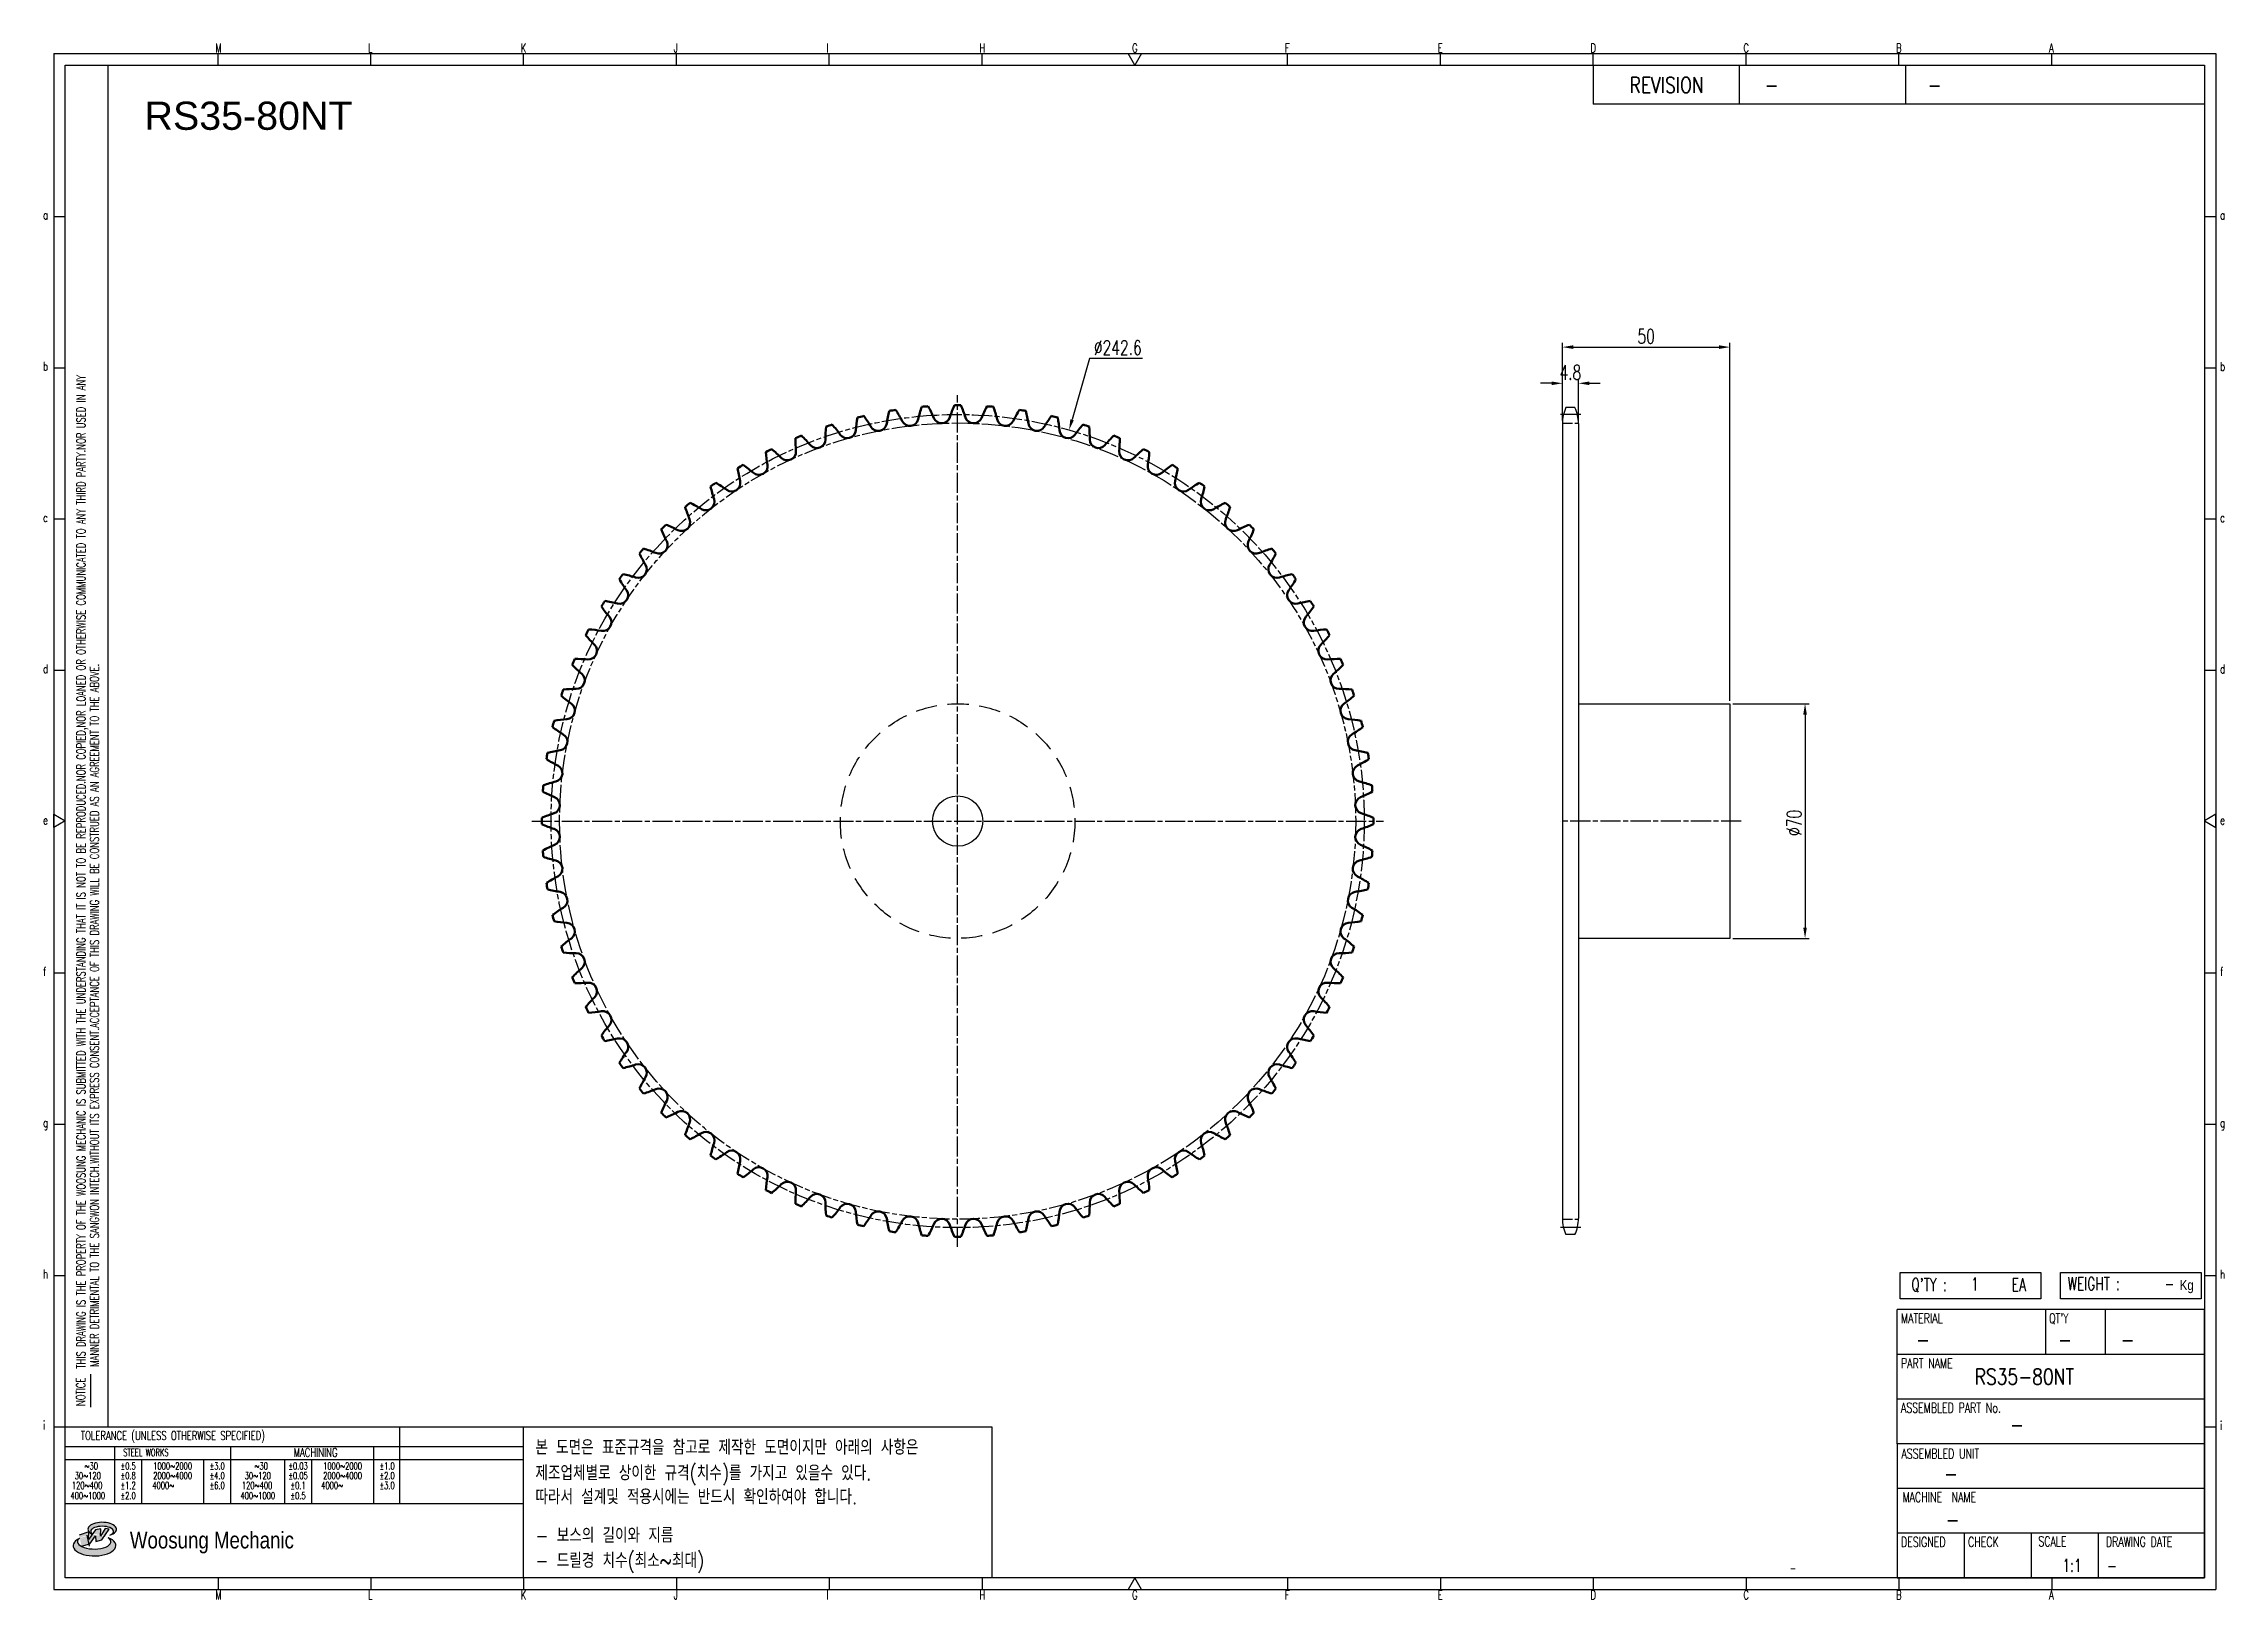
# Model space of a CAD drawing. Header units: millimetres. Extents: x -44813 to -44162, y 1095 to 1559.
import ezdxf
from ezdxf.enums import TextEntityAlignment as Align

# ---------------------------------------------------------------- set-up
doc = ezdxf.new("R2010")
doc.units = ezdxf.units.MM
for name, pattern in [('AM_ISO02W050', [7.5, 6, -1.5]), ('AM_ISO02W050x2', [3.75, 3, -0.75]), ('AM_ISO08W050', [18, 12, -1.5, 3, -1.5]), ('AM_ISO08W050x2', [9, 6, -0.75, 1.5, -0.75]), ('HIDDEN', [9.525, 6.35, -3.175])]:
    doc.linetypes.add(name, pattern=pattern)
for name, color, linetype, lineweight in [('AM_0N', 7, 'Continuous', 50), ('AM_3N', 6, 'AM_ISO02W050', 25), ('AM_7', 4, 'AM_ISO08W050', 25), ('AM_7N', 4, 'AM_ISO08W050', 25)]:
    doc.layers.add(name, color=color, linetype=linetype, lineweight=lineweight)
for name, color, linetype in [('HL', 2, 'HIDDEN'), ('S-DIM', 7, 'Continuous'), ('TITLE', 7, 'Continuous'), ('도면레이아웃', 7, 'Continuous')]:
    doc.layers.add(name, color=color, linetype=linetype)
doc.styles.add('HAN', font='ROMANS.shx', dxfattribs={"width": 0.7, "bigfont": 'whgtxt.shx'})
doc.styles.add('HKD_ST2', font='romans.shx', dxfattribs={"width": 0.7, "height": 4, "bigfont": '@extfont2.shx'})
doc.styles.add('HSG', font='SIMPLEX.shx', dxfattribs={"width": 0.7, "bigfont": 'HSG.shx'})
doc.styles.add('ROMANS', font='romans.shx', dxfattribs={"width": 0.7, "bigfont": 'whgtxt.shx'})
doc.styles.add('SLDTEXTSTYLE4', font='arial.ttf', dxfattribs={"width": 0.8})
doc.styles.get("Standard").update_dxf_attribs({"font": 'arial.ttf'})
doc.dimstyles.new('APP8', dxfattribs={"dimscale": 1.8, "dimtxt": 2.4, "dimasz": 1.8, "dimexe": 0.7, "dimexo": 0.5, "dimgap": 0.6, "dimtad": 1, "dimtoh": 1, "dimdec": 1, "dimrnd": 0.01, "dimzin": 9, "dimdsep": 46, "dimtxsty": 'HSG', "dimcen": 0, "dimclrd": 1, "dimclre": 1, "dimclrt": 256, "dimazin": 2, "dimtp": 1, "dimtm": 1, "dimtfac": 0.5, "dimtdec": 1, "dimtofl": 0, "dimtmove": 0, "dimatfit": 3, "dimfxl": 0, "dimtvp": 1, "dimtolj": 2, "dimlwd": -1, "dimlwe": -1, "dimarcsym": 0})

# ---------------------------------------------------------------- blocks, each defined once
blk = doc.blocks.new('SUYWSHJH')
at = {"layer": '도면레이아웃'}
h = blk.add_hatch(color=10, dxfattribs=at)
h.paths.add_polyline_path([(1.544, 35.177), (1.554, 34.966), (1.779, 35.034), (2.054, 35.422), (1.908, 35.446), (1.728, 35.167), (1.741, 35.439), (1.547, 35.405), (1.292, 35.041), (1.295, 35.33), (0.943, 35.208), (1.03, 34.8), (1.336, 34.885)])
edge = h.paths.add_edge_path()
edge.add_ellipse((1.795, 35.421), major_axis=(-0.53, 0), ratio=0.487785, start_angle=122.36065, end_angle=403.39574)
edge.add_line((1.411, 35.244), (1.419, 35.261))
edge.add_ellipse((1.798, 35.344), major_axis=(-0.423, 0), ratio=0.444396, start_angle=131.58977, end_angle=386.19408, ccw=False)
edge = h.paths.add_edge_path()
edge.add_ellipse((1.512, 34.815), major_axis=(-0.793, 0), ratio=0.480113, start_angle=314.67633, end_angle=590.85213)
edge.add_ellipse((1.501, 34.958), major_axis=(-0.62, 0), ratio=0.43311, start_angle=331.7024, end_angle=574.42495, ccw=False)
for p, q in [((0, 90.118), (80.15, 90.118)), ((0, 90.118), (0, 33.191)), ((6.089, 89.693), (6.089, 90.118)), ((11.753, 89.693), (11.753, 90.118)), ((17.418, 89.693), (17.418, 90.118)), ((23.082, 89.693), (23.082, 90.118)), ((28.746, 89.693), (28.746, 90.118)), ((34.411, 89.693), (34.411, 90.118)), ((45.739, 89.693), (45.739, 90.118)), ((51.404, 89.693), (51.404, 90.118)), ((57.068, 89.693), (57.068, 90.118)), ((62.732, 89.693), (62.732, 90.118)), ((68.397, 89.693), (68.397, 90.118)), ((74.061, 89.693), (74.061, 90.118)), ((80.15, 90.118), (80.15, 33.191)), ((0, 84.085), (0.425, 84.085)), ((79.725, 84.085), (80.15, 84.085)), ((0, 78.478), (0.425, 78.478)), ((79.725, 78.478), (80.15, 78.478)), ((0, 72.87), (0.425, 72.87)), ((79.725, 72.87), (80.15, 72.87)), ((0, 67.262), (0.425, 67.262)), ((79.725, 67.262), (80.15, 67.262)), ((0, 56.047), (0.425, 56.047)), ((79.725, 56.047), (80.15, 56.047)), ((0, 50.439), (0.425, 50.439)), ((79.725, 50.439), (80.15, 50.439)), ((0, 44.832), (0.425, 44.832)), ((79.725, 44.832), (80.15, 44.832)), ((1.377, 39.947), (1.377, 41.174)), ((0, 39.224), (0.425, 39.224)), ((79.725, 39.224), (80.15, 39.224)), ((0, 33.191), (80.15, 33.191)), ((6.089, 33.616), (6.089, 33.191)), ((11.753, 33.616), (11.753, 33.191)), ((17.418, 33.616), (17.418, 33.191)), ((23.082, 33.616), (23.082, 33.191)), ((28.746, 33.616), (28.746, 33.191)), ((34.411, 33.616), (34.411, 33.191)), ((45.739, 33.616), (45.739, 33.191)), ((51.404, 33.616), (51.404, 33.191)), ((57.068, 33.616), (57.068, 33.191)), ((62.732, 33.616), (62.732, 33.191)), ((68.397, 33.616), (68.397, 33.191)), ((74.061, 33.616), (74.061, 33.191))]:
    blk.add_line(p, q)
at = {"color": 2}
for p, q in [((2.017, 39.224), (2.017, 89.693)), ((0.425, 39.224), (17.418, 39.224)), ((12.816, 39.224), (12.816, 36.382)), ((17.418, 33.616), (17.418, 39.224)), ((0.425, 38.487), (17.418, 38.487)), ((0.425, 38.012), (17.418, 38.012)), ((2.257, 38.487), (2.257, 36.382)), ((3.257, 38.012), (3.257, 36.382)), ((5.557, 38.012), (5.557, 36.382)), ((6.557, 38.5), (6.557, 36.382)), ((8.557, 38.012), (8.557, 36.382)), ((9.557, 38.026), (9.557, 36.382)), ((11.857, 38.487), (11.857, 36.382)), ((0.425, 36.382), (17.418, 36.382))]:
    blk.add_line(p, q, dxfattribs=at)
at = {"color": 6, "ltscale": 0.5}
for p, q in [((57.068, 89.693), (57.068, 88.246)), ((62.47, 89.693), (62.47, 88.246)), ((68.635, 89.693), (68.635, 88.246)), ((79.725, 88.246), (57.068, 88.246)), ((68.336, 38.59), (68.336, 43.563)), ((79.725, 43.563), (68.336, 43.563)), ((73.827, 43.563), (73.827, 41.905)), ((76.037, 43.563), (76.037, 41.905)), ((79.725, 38.59), (79.725, 43.563)), ((79.725, 41.905), (68.336, 41.905)), ((79.725, 40.248), (68.336, 40.248)), ((68.336, 38.59), (68.336, 33.616)), ((79.725, 38.59), (68.336, 38.59)), ((79.725, 33.616), (79.725, 38.59)), ((79.725, 36.932), (68.336, 36.932)), ((79.725, 35.274), (68.336, 35.274)), ((70.822, 33.616), (70.822, 35.274)), ((73.309, 33.616), (73.309, 35.274)), ((75.796, 33.616), (75.796, 35.274)), ((68.336, 33.616), (79.725, 33.616))]:
    blk.add_line(p, q, dxfattribs=at)
for points in [[(40.075, 89.693), (39.83, 90.118), (40.32, 90.118)], [(0.425, 89.693), (79.725, 89.693), (79.725, 33.616), (0.425, 33.616)], [(0.425, 61.679), (0, 61.433), (0, 61.924)], [(79.725, 61.679), (80.15, 61.433), (80.15, 61.924)], [(40.075, 33.616), (39.83, 33.191), (40.32, 33.191)]]:
    blk.add_lwpolyline(points, close=True)
at = {"layer": 'TITLE', "color": 20}
for p, q in [((68.449, 43.961), (68.449, 44.936)), ((68.449, 44.936), (73.654, 44.936)), ((73.654, 44.936), (73.654, 43.961)), ((74.39, 43.961), (74.39, 44.936)), ((74.39, 44.936), (79.595, 44.936)), ((79.595, 44.936), (79.595, 43.961)), ((73.654, 43.961), (68.449, 43.961)), ((79.595, 43.961), (74.39, 43.961))]:
    blk.add_line(p, q, dxfattribs=at)
at = {"layer": '도면레이아웃'}
for p, q in [((1.295, 35.33), (0.943, 35.208)), ((1.03, 34.8), (1.336, 34.885)), ((1.224, 35.208), (1.311, 34.8)), ((1.224, 35.208), (1.224, 35.208)), ((1.547, 35.405), (1.292, 35.041)), ((1.292, 35.041), (1.295, 35.33)), ((1.336, 34.885), (1.544, 35.177)), ((1.419, 35.261), (1.411, 35.244)), ((1.544, 35.177), (1.554, 34.966)), ((1.741, 35.439), (1.547, 35.405)), ((1.554, 34.966), (1.779, 35.034)), ((1.908, 35.446), (1.728, 35.167)), ((1.728, 35.167), (1.741, 35.439)), ((1.779, 35.034), (2.054, 35.422)), ((2.054, 35.422), (1.908, 35.446))]:
    blk.add_line(p, q, dxfattribs=at)
for centre, major_axis, ratio, start_param, end_param in [((1.795, 35.421), (-0.53, 0), 0.487785, 2.135596, 7.040584), ((1.512, 34.815), (-0.793, 0), 0.480113, 5.492138, 10.312315), ((1.501, 34.958), (-0.62, 0), 0.43311, 5.789299, 10.025607), ((1.798, 35.344), (-0.423, 0), 0.444396, 2.296675, 6.740358)]:
    blk.add_ellipse(centre, major_axis=major_axis, ratio=ratio, start_param=start_param, end_param=end_param, dxfattribs=at)
at = {"color": 4, "style": 'HKD_ST2', "width": 0.7}
for s, p in [('M', (5.988, 90.164)), ('L', (11.652, 90.164)), ('K', (17.316, 90.164)), ('J', (22.981, 90.164)), ('I', (28.645, 90.164)), ('H', (34.309, 90.164)), ('G', (39.974, 90.164)), ('F', (45.638, 90.164)), ('E', (51.302, 90.164)), ('D', (56.967, 90.164)), ('C', (62.631, 90.164)), ('B', (68.295, 90.164)), ('A', (73.96, 90.164)), ('a', (-0.395, 83.976)), ('a', (80.305, 83.97)), ('b', (-0.395, 78.368)), ('b', (80.305, 78.362)), ('c', (-0.395, 72.76)), ('c', (80.305, 72.754)), ('d', (-0.395, 67.153)), ('d', (80.305, 67.147)), ('e', (-0.395, 61.545)), ('e', (80.305, 61.539)), ('f', (-0.395, 55.937)), ('f', (80.305, 55.931)), ('g', (-0.395, 50.33)), ('g', (80.305, 50.324)), ('h', (-0.395, 44.722)), ('h', (80.305, 44.716)), ('i', (-0.395, 39.114)), ('i', (80.305, 39.108)), ('M', (5.988, 32.824)), ('L', (11.652, 32.824)), ('K', (17.316, 32.824)), ('J', (22.981, 32.824)), ('I', (28.645, 32.824)), ('H', (34.309, 32.824)), ('G', (39.974, 32.824)), ('F', (45.638, 32.824)), ('E', (51.302, 32.824)), ('D', (56.967, 32.824)), ('C', (62.631, 32.824)), ('B', (68.295, 32.824)), ('A', (73.96, 32.824))]:
    blk.add_text(s, height=0.326, dxfattribs=at).set_placement(p)
for s, height, style, width, p in [('REVISION', 0.5806, 'HAN', 0.8, (58.415, 88.664)), ('-', 0.581, 'HAN', 0.8, (63.426, 88.664)), ('-', 0.581, 'HAN', 0.8, (69.468, 88.664)), ("Q'TY : ", 0.4746, 'HKD_ST2', 0.7, (68.857, 44.253)), ('1', 0.475, 'HKD_ST2', 0.7, (71.071, 44.275)), ('EA', 0.4746, 'HKD_ST2', 0.7, (72.578, 44.253)), ('WEIGHT : ', 0.4746, 'HKD_ST2', 0.7, (74.65, 44.286)), ('-', 0.581, 'HAN', 0.8, (69.029, 42.157)), ('-', 0.581, 'HAN', 0.8, (74.289, 42.157)), ('-', 0.581, 'HAN', 0.8, (76.623, 42.157)), ('-', 0.581, 'HAN', 0.8, (72.515, 39.013)), ('-', 0.581, 'HAN', 0.8, (70.067, 37.189)), ('-', 0.581, 'HAN', 0.8, (70.126, 35.48)), ('1:1', 0.4746, 'HKD_ST2', 0.7, (74.458, 33.848)), ('-', 0.475, 'HKD_ST2', 0.7, (76.112, 33.837))]:
    blk.add_text(s, height=height, dxfattribs=dict(style=style, width=width)).set_placement(p)
at = {"color": 1, "style": 'HKD_ST2', "width": 0.7}
for s, p in [(' THIS DRAWING IS THE PROPERTY OF THE WOOSUNG MECHANIC IS SUBMITTED WITH THE UNDERSTANDING THAT IT IS NOT TO BE REPRODUCED.NOR COPIED,NOR LOANED OR OTHERWISE COMMUNICATED TO ANY THIRD PARTY.NOR USED IN ANY', (1.173, 41.217)), ('MANNER DETRIMENTAL TO THE SANGWON INTECH.WITHOUT ITS EXPRESS CONSENT.ACCEPTANCE OF THIS DRAWING WILL BE CONSTRUED AS AN AGREEMENT TO THE ABOVE.', (1.672, 41.447))]:
    blk.add_text(s, height=0.326266, rotation=90, dxfattribs=at).set_placement(p)
at = {"style": 'HKD_ST2', "width": 0.7}
blk.add_text('-', height=0.475, dxfattribs=at).set_placement((78.613, 44.286), align=Align.RIGHT)
at = {"color": 4, "style": 'HKD_ST2', "width": 0.7}
for s, height, p in [('MATERIAL', 0.3651, (68.474, 43.425)), ("QT'Y", 0.3651, (73.965, 43.425)), ('PART NAME', 0.3651, (68.474, 41.756)), ('ASSEMBLED PART No.', 0.36511, (68.474, 40.109)), ('ASSEMBLED UNIT', 0.36511, (68.49, 38.408)), ('MACHINE  NAME', 0.36511, (68.532, 36.794)), ('DESIGNED', 0.3651, (68.474, 35.136)), ('CHECK', 0.3651, (70.961, 35.136)), ('SCALE', 0.3651, (73.566, 35.153)), ('DRAWING DATE', 0.36511, (76.071, 35.141))]:
    blk.add_text(s, height=height, dxfattribs=at).set_placement(p, align=Align.TOP_LEFT)
at = {"style": 'HKD_ST2', "width": 0.7}
blk.add_text('NOTICE', height=0.3263, rotation=90, dxfattribs=at).set_placement((1.163, 39.988))
for s, height, style, width, p in [('TOLERANCE (UNLESS OTHERWISE SPECIFIED)', 0.32627, 'HKD_ST2', 0.7, (4.417, 38.896)), ('-', 0.326, 'ROMANS', 0.65, (64.469, 33.975))]:
    blk.add_text(s, height=height, dxfattribs=dict(style=style, width=width)).set_placement(p, align=Align.MIDDLE_CENTER)
at = {"color": 4, "style": 'HKD_ST2', "width": 0.7}
for s, height, p in [('STEEL WORKS', 0.26101, (3.416, 38.268)), ('MACHINING', 0.3263, (9.707, 38.27)), ('%%P0.5', 0.261, (2.757, 37.762)), ('%%P0.8', 0.261, (2.757, 37.411)), ('%%P3.0', 0.261, (6.057, 37.762)), ('%%P4.0', 0.261, (6.057, 37.411)), ('%%P0.03', 0.261, (9.057, 37.762)), ('%%P0.05', 0.261, (9.057, 37.411)), ('%%P1.0', 0.261, (12.357, 37.762)), ('%%P2.0', 0.261, (12.357, 37.411)), ('%%P1.2', 0.261, (2.757, 37.045)), ('%%P2.0', 0.261, (2.757, 36.67)), ('%%P6.0', 0.261, (6.057, 37.045)), ('%%P0.1', 0.261, (9.057, 37.045)), ('%%P0.5', 0.261, (9.057, 36.67)), ('%%P3.0', 0.261, (12.357, 37.045))]:
    blk.add_text(s, height=height, dxfattribs=at).set_placement(p, align=Align.MIDDLE)
for s, height, p in [('30%%126120', 0.261, (1.263, 37.411)), ('%%12630', 0.261, (1.389, 37.762)), ('2000%%1264000', 0.26101, (4.407, 37.411)), ('1000%%1262000', 0.26101, (4.407, 37.762)), ('30%%126120', 0.261, (7.563, 37.411)), ('%%12630', 0.261, (7.689, 37.762)), ('2000%%1264000', 0.26101, (10.707, 37.411)), ('1000%%1262000', 0.26101, (10.707, 37.762)), ('400%%1261000', 0.26101, (1.263, 36.67)), ('120%%126400', 0.26101, (1.237, 37.045)), ('4000%%126', 0.261, (4.061, 37.045)), ('400%%1261000', 0.26101, (7.563, 36.67)), ('120%%126400', 0.26101, (7.537, 37.045)), ('4000%%126', 0.261, (10.321, 37.045))]:
    blk.add_text(s, height=height, dxfattribs=at).set_placement(p, align=Align.MIDDLE_CENTER)
at = {"color": 1, "style": 'SLDTEXTSTYLE4', "width": 0.8}
blk.add_text('Woosung Mechanic', height=0.61957, dxfattribs=at).set_placement((2.822, 34.711))
at = {"layer": 'TITLE', "width": 0.8}
blk.add_text('Kg', height=0.3789, dxfattribs=at).set_placement((78.807, 44.286))
blk = doc.blocks.new('*D958')
at = {"layer": 'Defpoints', "color": 0, "transparency": 16777216}
for p in [(-44355.08, 1457.43), (-44359.88, 1445.41), (-44355.08, 1445.41)]:
    blk.add_point(p, dxfattribs=at)
at = {"layer": 'S-DIM', "color": 1, "transparency": 16777216}
for p, q in [((-44359.88, 1446.31), (-44359.88, 1458.69)), ((-44355.08, 1446.31), (-44355.08, 1458.69)), ((-44363.12, 1457.43), (-44366.36, 1457.43)), ((-44351.84, 1457.43), (-44348.6, 1457.43))]:
    blk.add_line(p, q, dxfattribs=at)
for points in [[(-44363.12, 1457.97), (-44363.12, 1456.89), (-44359.88, 1457.43)], [(-44351.84, 1457.97), (-44351.84, 1456.89), (-44355.08, 1457.43)]]:
    blk.add_solid(points, dxfattribs=at)
at = {"layer": 'S-DIM', "transparency": 16777216, "insert": (-44357.48, 1460.67), "char_height": 4.32, "attachment_point": 5, "style": 'HSG'}
blk.add_mtext('\\A2;4.8', dxfattribs=at)
blk = doc.blocks.new('*D959')
at = {"layer": 'Defpoints', "color": 0, "transparency": 16777216}
for p in [(-44309.88, 1468.23), (-44359.88, 1445.41), (-44309.88, 1361.82)]:
    blk.add_point(p, dxfattribs=at)
at = {"layer": 'S-DIM', "color": 1, "transparency": 16777216}
for p, q in [((-44359.88, 1446.31), (-44359.88, 1469.49)), ((-44356.64, 1468.23), (-44313.12, 1468.23)), ((-44309.88, 1362.72), (-44309.88, 1469.49))]:
    blk.add_line(p, q, dxfattribs=at)
for points in [[(-44356.64, 1468.77), (-44356.64, 1467.69), (-44359.88, 1468.23)], [(-44313.12, 1468.77), (-44313.12, 1467.69), (-44309.88, 1468.23)]]:
    blk.add_solid(points, dxfattribs=at)
at = {"layer": 'S-DIM', "transparency": 16777216, "insert": (-44334.88, 1471.47), "char_height": 4.32, "attachment_point": 5, "style": 'HSG'}
blk.add_mtext('\\A2;50', dxfattribs=at)
blk = doc.blocks.new('*D960')
at = {"layer": 'Defpoints', "color": 0, "transparency": 16777216}
for p in [(-44309.88, 1361.82), (-44309.88, 1291.82), (-44287.47, 1291.82)]:
    blk.add_point(p, dxfattribs=at)
at = {"layer": 'S-DIM', "color": 1, "transparency": 16777216}
for p, q in [((-44308.98, 1361.82), (-44286.21, 1361.82)), ((-44287.47, 1358.58), (-44287.47, 1295.06)), ((-44308.98, 1291.82), (-44286.21, 1291.82))]:
    blk.add_line(p, q, dxfattribs=at)
for points in [[(-44288.01, 1358.58), (-44286.93, 1358.58), (-44287.47, 1361.82)], [(-44288.01, 1295.06), (-44286.93, 1295.06), (-44287.47, 1291.82)]]:
    blk.add_solid(points, dxfattribs=at)
at = {"layer": 'S-DIM', "transparency": 16777216, "insert": (-44290.71, 1326.28), "char_height": 4.32, "attachment_point": 5, "rotation": 90, "style": 'HSG'}
blk.add_mtext('\\A2;%%c70', dxfattribs=at)
blk = doc.blocks.new('*D961')
at = {"layer": 'Defpoints', "color": 0, "transparency": 16777216}
for p in [(-44507.06, 1443.48), (-44573.59, 1210.17)]:
    blk.add_point(p, dxfattribs=at)
at = {"layer": 'S-DIM', "color": 1, "transparency": 16777216}
for p, q in [((-44500.96, 1464.84), (-44506.17, 1446.6)), ((-44485.2, 1464.84), (-44500.96, 1464.84))]:
    blk.add_line(p, q, dxfattribs=at)
blk.add_solid([(-44506.69, 1446.74), (-44505.65, 1446.45), (-44507.06, 1443.48)], dxfattribs=at)
at = {"layer": 'S-DIM', "transparency": 16777216, "insert": (-44492.54, 1468.08), "char_height": 4.32, "attachment_point": 5, "style": 'HSG'}
blk.add_mtext('\\A2;∅242.6', dxfattribs=at)

msp = doc.modelspace()

# ---------------------------------------------------------------- linework, layer by layer
for p, q in [((-44359.88, 1445.41), (-44359.88, 1208.24)), ((-44356.15, 1450.21), (-44358.81, 1450.21)), ((-44355.08, 1445.41), (-44355.08, 1208.24)), ((-44356.15, 1203.44), (-44358.81, 1203.44))]:
    msp.add_line(p, q)
msp.add_lwpolyline([(-44355.08, 1361.82), (-44309.88, 1361.82), (-44309.88, 1291.82), (-44355.08, 1291.82)])
at = {"color": 4}
msp.add_lwpolyline([(-44669.82, 1146.12), (-44530.08, 1146.12), (-44530.08, 1100.98), (-44669.82, 1100.98)], close=True, dxfattribs=at)
msp.add_circle((-44540.32, 1326.82), 7.5)
for centre, start, end in [((-44348.58, 1445.41), 154.86334, 180), ((-44366.38, 1445.41), 0, 25.13666), ((-44348.58, 1208.24), 180, 205.13666), ((-44366.38, 1208.24), 334.86334, 0)]:
    msp.add_arc(centre, 11.3, start, end)
at = {"layer": 'AM_0N'}
for centre, radius, start, end in [((-44540.32, 1326.82), 124.07, 107.55368, 108.44632), ((-44615.61, 1412.48), 49.99, 36.3125, 40.76213), ((-44520.89, 1439.19), 49.99, 170.73787, 175.1875), ((-44540.32, 1326.82), 124.07, 103.05368, 103.94632), ((-44608.65, 1418.12), 49.99, 31.8125, 36.26213), ((-44564, 1445.82), 2.57, 211.8125, 350.6875), ((-44512.14, 1437.32), 49.99, 166.23787, 170.6875), ((-44540.32, 1326.82), 124.07, 98.55368, 99.44632), ((-44601.28, 1423.2), 49.99, 27.3125, 31.76213), ((-44554.59, 1447.31), 2.57, 207.3125, 346.1875), ((-44503.55, 1434.77), 49.99, 161.73787, 166.1875), ((-44540.32, 1326.82), 124.07, 94.05368, 94.94632), ((-44593.53, 1427.69), 49.99, 22.8125, 27.26213), ((-44545.09, 1448.06), 2.57, 202.8125, 341.6875), ((-44495.2, 1431.55), 49.99, 157.23787, 161.6875), ((-44540.32, 1326.82), 124.07, 89.55368, 90.44632), ((-44585.45, 1431.55), 49.99, 18.3125, 22.76213), ((-44535.56, 1448.06), 2.57, 198.3125, 337.1875), ((-44487.12, 1427.69), 49.99, 152.73787, 157.1875), ((-44540.32, 1326.82), 124.07, 85.05368, 85.94632), ((-44577.1, 1434.77), 49.99, 13.8125, 18.26213), ((-44526.06, 1447.31), 2.57, 193.8125, 332.6875), ((-44479.37, 1423.2), 49.99, 148.23787, 152.6875), ((-44540.32, 1326.82), 124.07, 80.55368, 81.44632), ((-44568.51, 1437.32), 49.99, 9.3125, 13.76213), ((-44516.65, 1445.82), 2.57, 189.3125, 328.1875), ((-44472, 1418.12), 49.99, 143.73787, 148.1875), ((-44540.32, 1326.82), 124.07, 76.05368, 76.94632), ((-44559.76, 1439.19), 49.99, 4.8125, 9.26213), ((-44465.04, 1412.48), 49.99, 139.23787, 143.6875), ((-44540.32, 1326.82), 124.07, 71.55368, 72.44632), ((-44540.32, 1326.82), 124.07, 112.05368, 112.94632), ((-44538.71, 1440.85), 49.99, 179.73787, 184.1875), ((-44622.09, 1406.31), 49.99, 40.8125, 45.26213), ((-44582.32, 1440.66), 2.57, 220.8125, 359.6875), ((-44529.77, 1440.37), 49.99, 175.23787, 179.6875), ((-44573.26, 1443.6), 2.57, 216.3125, 355.1875), ((-44507.39, 1443.6), 2.57, 184.8125, 323.6875), ((-44550.88, 1440.37), 49.99, 0.3125, 4.76213), ((-44498.33, 1440.66), 2.57, 180.3125, 319.1875), ((-44458.55, 1406.31), 49.99, 134.73787, 139.1875), ((-44540.32, 1326.82), 124.07, 67.05368, 67.94632), ((-44541.94, 1440.85), 49.99, 355.8125, 0.26213), ((-44540.32, 1326.82), 124.07, 121.05368, 121.94632), ((-44556.57, 1439.7), 49.99, 188.73787, 193.1875), ((-44633.52, 1392.54), 49.99, 49.8125, 54.26213), ((-44599.61, 1432.69), 2.57, 229.8125, 8.6875), ((-44540.32, 1326.82), 124.07, 116.55368, 117.44632), ((-44547.66, 1440.62), 49.99, 184.23787, 188.6875), ((-44628.08, 1399.65), 49.99, 45.3125, 49.76213), ((-44591.12, 1437.01), 2.57, 225.3125, 4.1875), ((-44489.53, 1437.01), 2.57, 175.8125, 314.6875), ((-44452.57, 1399.65), 49.99, 130.23787, 134.6875), ((-44540.32, 1326.82), 124.07, 62.55368, 63.44632), ((-44481.04, 1432.69), 2.57, 171.3125, 310.1875), ((-44532.99, 1440.62), 49.99, 351.3125, 355.76213), ((-44447.13, 1392.54), 49.99, 125.73787, 130.1875), ((-44540.32, 1326.82), 124.07, 58.05368, 58.94632), ((-44524.08, 1439.7), 49.99, 346.8125, 351.26213), ((-44540.32, 1326.82), 124.07, 125.55368, 126.44632), ((-44565.37, 1438.07), 49.99, 193.23787, 197.6875), ((-44638.39, 1385.02), 49.99, 54.3125, 58.76213), ((-44607.73, 1427.71), 2.57, 234.3125, 13.1875), ((-44472.92, 1427.71), 2.57, 166.8125, 305.6875), ((-44442.26, 1385.02), 49.99, 121.23787, 125.6875), ((-44540.32, 1326.82), 124.07, 53.55368, 54.44632), ((-44515.28, 1438.07), 49.99, 342.3125, 346.76213), ((-44540.32, 1326.82), 124.07, 130.05368, 130.94632), ((-44574.02, 1435.77), 49.99, 197.73787, 202.1875), ((-44642.65, 1377.15), 49.99, 58.8125, 63.26213), ((-44615.44, 1422.11), 2.57, 238.8125, 17.6875), ((-44465.21, 1422.11), 2.57, 162.3125, 301.1875), ((-44437.99, 1377.15), 49.99, 116.73787, 121.1875), ((-44540.32, 1326.82), 124.07, 49.05368, 49.94632), ((-44506.63, 1435.77), 49.99, 337.8125, 342.26213), ((-44540.32, 1326.82), 124.07, 134.55368, 135.44632), ((-44582.47, 1432.79), 49.99, 202.23787, 206.6875), ((-44646.29, 1368.97), 49.99, 63.3125, 67.76213), ((-44622.69, 1415.92), 2.57, 243.3125, 22.1875), ((-44457.96, 1415.92), 2.57, 157.8125, 296.6875), ((-44434.36, 1368.97), 49.99, 112.23787, 116.6875), ((-44498.18, 1432.79), 49.99, 333.3125, 337.76213), ((-44540.32, 1326.82), 124.07, 44.55368, 45.44632), ((-44540.32, 1326.82), 124.07, 139.05368, 139.94632), ((-44590.65, 1429.15), 49.99, 206.73787, 211.1875), ((-44649.27, 1360.52), 49.99, 67.8125, 72.26213), ((-44629.42, 1409.18), 2.57, 247.8125, 26.6875), ((-44451.23, 1409.18), 2.57, 153.3125, 292.1875), ((-44431.38, 1360.52), 49.99, 107.73787, 112.1875), ((-44490, 1429.15), 49.99, 328.8125, 333.26213), ((-44540.32, 1326.82), 124.07, 40.05368, 40.94632), ((-44540.32, 1326.82), 124.07, 143.55368, 144.44632), ((-44651.58, 1351.87), 49.99, 72.3125, 76.76213), ((-44635.61, 1401.94), 2.57, 252.3125, 31.1875), ((-44445.04, 1401.94), 2.57, 148.8125, 287.6875), ((-44429.07, 1351.87), 49.99, 103.23787, 107.6875), ((-44540.32, 1326.82), 124.07, 35.55368, 36.44632), ((-44641.21, 1394.23), 2.57, 256.8125, 35.6875), ((-44598.53, 1424.89), 49.99, 211.23787, 215.6875), ((-44439.44, 1394.23), 2.57, 144.3125, 283.1875), ((-44482.12, 1424.89), 49.99, 324.3125, 328.76213), ((-44540.32, 1326.82), 124.07, 148.05368, 148.94632), ((-44606.04, 1420.02), 49.99, 215.73787, 220.1875), ((-44646.19, 1386.11), 2.57, 261.3125, 40.1875), ((-44653.2, 1343.07), 49.99, 76.8125, 81.26213), ((-44427.45, 1343.07), 49.99, 98.73787, 103.1875), ((-44434.46, 1386.11), 2.57, 139.8125, 278.6875), ((-44474.61, 1420.02), 49.99, 319.8125, 324.26213), ((-44540.32, 1326.82), 124.07, 31.05368, 31.94632), ((-44540.32, 1326.82), 124.07, 152.55368, 153.44632), ((-44613.15, 1414.58), 49.99, 220.23787, 224.6875), ((-44654.12, 1334.16), 49.99, 81.3125, 85.76213), ((-44426.52, 1334.16), 49.99, 94.23787, 98.6875), ((-44467.5, 1414.58), 49.99, 315.3125, 319.76213), ((-44540.32, 1326.82), 124.07, 26.55368, 27.44632), ((-44540.32, 1326.82), 124.07, 157.05368, 157.94632), ((-44619.81, 1408.59), 49.99, 224.73787, 229.1875), ((-44654.35, 1325.21), 49.99, 85.8125, 90.26213), ((-44650.51, 1377.62), 2.57, 265.8125, 44.6875), ((-44430.14, 1377.62), 2.57, 135.3125, 274.1875), ((-44426.3, 1325.21), 49.99, 89.73787, 94.1875), ((-44460.84, 1408.59), 49.99, 310.8125, 315.26213), ((-44540.32, 1326.82), 124.07, 22.05368, 22.94632), ((-44654.16, 1368.82), 2.57, 270.3125, 49.1875), ((-44426.49, 1368.82), 2.57, 130.8125, 269.6875), ((-44540.32, 1326.82), 124.07, 161.55368, 162.44632), ((-44625.98, 1402.1), 49.99, 229.23787, 233.6875), ((-44653.87, 1316.27), 49.99, 90.3125, 94.76213), ((-44657.1, 1359.76), 2.57, 274.8125, 53.6875), ((-44426.78, 1316.27), 49.99, 85.23787, 89.6875), ((-44423.55, 1359.76), 2.57, 126.3125, 265.1875), ((-44454.67, 1402.1), 49.99, 306.3125, 310.76213), ((-44540.32, 1326.82), 124.07, 17.55368, 18.44632), ((-44540.32, 1326.82), 124.07, 166.05368, 166.94632), ((-44631.62, 1395.15), 49.99, 233.73787, 238.1875), ((-44652.69, 1307.39), 49.99, 94.8125, 99.26213), ((-44427.96, 1307.39), 49.99, 80.73787, 85.1875), ((-44449.03, 1395.15), 49.99, 301.8125, 306.26213), ((-44540.32, 1326.82), 124.07, 13.05368, 13.94632), ((-44540.32, 1326.82), 124.07, 170.55368, 171.44632), ((-44650.82, 1298.63), 49.99, 99.3125, 103.76213), ((-44659.33, 1350.49), 2.57, 279.3125, 58.1875), ((-44421.32, 1350.49), 2.57, 121.8125, 260.6875), ((-44429.83, 1298.63), 49.99, 76.23787, 80.6875), ((-44540.32, 1326.82), 124.07, 8.55368, 9.44632), ((-44636.7, 1387.78), 49.99, 238.23787, 242.6875), ((-44660.82, 1341.08), 2.57, 283.8125, 62.6875), ((-44419.83, 1341.08), 2.57, 117.3125, 256.1875), ((-44443.95, 1387.78), 49.99, 297.3125, 301.76213), ((-44540.32, 1326.82), 124.07, 175.05368, 175.94632), ((-44641.19, 1380.03), 49.99, 242.73787, 247.1875), ((-44648.27, 1290.05), 49.99, 103.8125, 108.26213), ((-44661.56, 1331.59), 2.57, 288.3125, 67.1875), ((-44419.09, 1331.59), 2.57, 112.8125, 251.6875), ((-44432.38, 1290.05), 49.99, 71.73787, 76.1875), ((-44439.46, 1380.03), 49.99, 292.8125, 297.26213), ((-44540.32, 1326.82), 124.07, 4.05368, 4.94632), ((-44540.32, 1326.82), 124.07, 179.55368, 180.44632), ((-44645.05, 1281.7), 49.99, 108.3125, 112.76213), ((-44435.6, 1281.7), 49.99, 67.23787, 71.6875), ((-44540.32, 1326.82), 124.07, 359.55368, 0.44632), ((-44645.05, 1371.95), 49.99, 247.23787, 251.6875), ((-44661.56, 1322.06), 2.57, 292.8125, 71.6875), ((-44419.09, 1322.06), 2.57, 108.3125, 247.1875), ((-44435.6, 1371.95), 49.99, 288.3125, 292.76213), ((-44641.19, 1273.62), 49.99, 112.8125, 117.26213), ((-44540.32, 1326.82), 124.07, 184.05368, 184.94632), ((-44648.27, 1363.6), 49.99, 251.73787, 256.1875), ((-44660.82, 1312.56), 2.57, 297.3125, 76.1875), ((-44419.83, 1312.56), 2.57, 103.8125, 242.6875), ((-44432.38, 1363.6), 49.99, 283.8125, 288.26213), ((-44439.46, 1273.62), 49.99, 62.73787, 67.1875), ((-44540.32, 1326.82), 124.07, 355.05368, 355.94632), ((-44636.7, 1265.87), 49.99, 117.3125, 121.76213), ((-44540.32, 1326.82), 124.07, 188.55368, 189.44632), ((-44443.95, 1265.87), 49.99, 58.23787, 62.6875), ((-44540.32, 1326.82), 124.07, 350.55368, 351.44632), ((-44650.82, 1355.01), 49.99, 256.23787, 260.6875), ((-44659.33, 1303.15), 2.57, 301.8125, 80.6875), ((-44421.32, 1303.15), 2.57, 99.3125, 238.1875), ((-44429.83, 1355.01), 49.99, 279.3125, 283.76213), ((-44631.62, 1258.49), 49.99, 121.8125, 126.26213), ((-44540.32, 1326.82), 124.07, 193.05368, 193.94632), ((-44652.69, 1346.26), 49.99, 260.73787, 265.1875), ((-44657.1, 1293.89), 2.57, 306.3125, 85.1875), ((-44423.55, 1293.89), 2.57, 94.8125, 233.6875), ((-44427.96, 1346.26), 49.99, 274.8125, 279.26213), ((-44449.03, 1258.49), 49.99, 53.73787, 58.1875), ((-44540.32, 1326.82), 124.07, 346.05368, 346.94632), ((-44625.98, 1251.54), 49.99, 126.3125, 130.76213), ((-44540.32, 1326.82), 124.07, 197.55368, 198.44632), ((-44454.67, 1251.54), 49.99, 49.23787, 53.6875), ((-44540.32, 1326.82), 124.07, 341.55368, 342.44632), ((-44653.87, 1337.38), 49.99, 265.23787, 269.6875), ((-44619.81, 1245.05), 49.99, 130.8125, 135.26213), ((-44654.16, 1284.83), 2.57, 310.8125, 89.6875), ((-44426.49, 1284.83), 2.57, 90.3125, 229.1875), ((-44460.84, 1245.05), 49.99, 44.73787, 49.1875), ((-44426.78, 1337.38), 49.99, 270.3125, 274.76213), ((-44540.32, 1326.82), 124.07, 202.05368, 202.94632), ((-44654.35, 1328.44), 49.99, 269.73787, 274.1875), ((-44650.51, 1276.03), 2.57, 315.3125, 94.1875), ((-44430.14, 1276.03), 2.57, 85.8125, 224.6875), ((-44426.3, 1328.44), 49.99, 265.8125, 270.26213), ((-44540.32, 1326.82), 124.07, 337.05368, 337.94632), ((-44613.15, 1239.07), 49.99, 135.3125, 139.76213), ((-44540.32, 1326.82), 124.07, 206.55368, 207.44632), ((-44654.12, 1319.49), 49.99, 274.23787, 278.6875), ((-44646.19, 1267.54), 2.57, 319.8125, 98.6875), ((-44434.46, 1267.54), 2.57, 81.3125, 220.1875), ((-44426.52, 1319.49), 49.99, 261.3125, 265.76213), ((-44467.5, 1239.07), 49.99, 40.23787, 44.6875), ((-44540.32, 1326.82), 124.07, 332.55368, 333.44632), ((-44606.04, 1233.63), 49.99, 139.8125, 144.26213), ((-44540.32, 1326.82), 124.07, 211.05368, 211.94632), ((-44474.61, 1233.63), 49.99, 35.73787, 40.1875), ((-44540.32, 1326.82), 124.07, 328.05368, 328.94632), ((-44653.2, 1310.58), 49.99, 278.73787, 283.1875), ((-44641.21, 1259.41), 2.57, 324.3125, 103.1875), ((-44598.53, 1228.76), 49.99, 144.3125, 148.76213), ((-44439.44, 1259.41), 2.57, 76.8125, 215.6875), ((-44482.12, 1228.76), 49.99, 31.23787, 35.6875), ((-44427.45, 1310.58), 49.99, 256.8125, 261.26213), ((-44540.32, 1326.82), 124.07, 215.55368, 216.44632), ((-44651.58, 1301.78), 49.99, 283.23787, 287.6875), ((-44635.61, 1251.71), 2.57, 328.8125, 107.6875), ((-44590.65, 1224.49), 49.99, 148.8125, 153.26213), ((-44445.04, 1251.71), 2.57, 72.3125, 211.1875), ((-44490, 1224.49), 49.99, 26.73787, 31.1875), ((-44429.07, 1301.78), 49.99, 252.3125, 256.76213), ((-44540.32, 1326.82), 124.07, 323.55368, 324.44632), ((-44540.32, 1326.82), 124.07, 220.05368, 220.94632), ((-44649.27, 1293.12), 49.99, 287.73787, 292.1875), ((-44629.42, 1244.46), 2.57, 333.3125, 112.1875), ((-44582.47, 1220.86), 49.99, 153.3125, 157.76213), ((-44451.23, 1244.46), 2.57, 67.8125, 206.6875), ((-44498.18, 1220.86), 49.99, 22.23787, 26.6875), ((-44431.38, 1293.12), 49.99, 247.8125, 252.26213), ((-44540.32, 1326.82), 124.07, 319.05368, 319.94632), ((-44540.32, 1326.82), 124.07, 224.55368, 225.44632), ((-44646.29, 1284.68), 49.99, 292.23787, 296.6875), ((-44622.69, 1237.73), 2.57, 337.8125, 116.6875), ((-44574.02, 1217.88), 49.99, 157.8125, 162.26213), ((-44457.96, 1237.73), 2.57, 63.3125, 202.1875), ((-44506.63, 1217.88), 49.99, 17.73787, 22.1875), ((-44434.36, 1284.68), 49.99, 243.3125, 247.76213), ((-44540.32, 1326.82), 124.07, 314.55368, 315.44632), ((-44540.32, 1326.82), 124.07, 229.05368, 229.94632), ((-44642.65, 1276.5), 49.99, 296.73787, 301.1875), ((-44615.44, 1231.54), 2.57, 342.3125, 121.1875), ((-44565.37, 1215.57), 49.99, 162.3125, 166.76213), ((-44465.21, 1231.54), 2.57, 58.8125, 197.6875), ((-44515.28, 1215.57), 49.99, 13.23787, 17.6875), ((-44437.99, 1276.5), 49.99, 238.8125, 243.26213), ((-44540.32, 1326.82), 124.07, 310.05368, 310.94632), ((-44540.32, 1326.82), 124.07, 233.55368, 234.44632), ((-44638.39, 1268.62), 49.99, 301.23787, 305.6875), ((-44607.73, 1225.94), 2.57, 346.8125, 125.6875), ((-44556.57, 1213.95), 49.99, 166.8125, 171.26213), ((-44599.61, 1220.96), 2.57, 351.3125, 130.1875), ((-44481.04, 1220.96), 2.57, 49.8125, 188.6875), ((-44472.92, 1225.94), 2.57, 54.3125, 193.1875), ((-44524.08, 1213.95), 49.99, 8.73787, 13.1875), ((-44442.26, 1268.62), 49.99, 234.3125, 238.76213), ((-44540.32, 1326.82), 124.07, 305.55368, 306.44632), ((-44540.32, 1326.82), 124.07, 238.05368, 238.94632), ((-44633.52, 1261.11), 49.99, 305.73787, 310.1875), ((-44547.66, 1213.02), 49.99, 171.3125, 175.76213), ((-44628.08, 1254), 49.99, 310.23787, 314.6875), ((-44591.12, 1216.64), 2.57, 355.8125, 134.6875), ((-44489.53, 1216.64), 2.57, 45.3125, 184.1875), ((-44452.57, 1254), 49.99, 225.3125, 229.76213), ((-44532.99, 1213.02), 49.99, 4.23787, 8.6875), ((-44447.13, 1261.11), 49.99, 229.8125, 234.26213), ((-44540.32, 1326.82), 124.07, 301.05368, 301.94632), ((-44540.32, 1326.82), 124.07, 242.55368, 243.44632), ((-44538.71, 1212.8), 49.99, 175.8125, 180.26213), ((-44540.32, 1326.82), 124.07, 247.05368, 247.94632), ((-44622.09, 1247.34), 49.99, 314.73787, 319.1875), ((-44582.32, 1212.99), 2.57, 0.3125, 139.1875), ((-44529.77, 1213.28), 49.99, 180.3125, 184.76213), ((-44615.61, 1241.17), 49.99, 319.23787, 323.6875), ((-44573.26, 1210.05), 2.57, 4.8125, 143.6875), ((-44564, 1207.82), 2.57, 9.3125, 148.1875), ((-44516.65, 1207.82), 2.57, 31.8125, 170.6875), ((-44507.39, 1210.05), 2.57, 36.3125, 175.1875), ((-44465.04, 1241.17), 49.99, 216.3125, 220.76213), ((-44550.88, 1213.28), 49.99, 355.23787, 359.6875), ((-44498.33, 1212.99), 2.57, 40.8125, 179.6875), ((-44458.55, 1247.34), 49.99, 220.8125, 225.26213), ((-44540.32, 1326.82), 124.07, 292.05368, 292.94632), ((-44541.94, 1212.8), 49.99, 359.73787, 4.1875), ((-44540.32, 1326.82), 124.07, 296.55368, 297.44632), ((-44540.32, 1326.82), 124.07, 251.55368, 252.44632), ((-44520.89, 1214.46), 49.99, 184.8125, 189.26213), ((-44540.32, 1326.82), 124.07, 256.05368, 256.94632), ((-44608.65, 1235.52), 49.99, 323.73787, 328.1875), ((-44512.14, 1216.33), 49.99, 189.3125, 193.76213), ((-44540.32, 1326.82), 124.07, 260.55368, 261.44632), ((-44601.28, 1230.45), 49.99, 328.23787, 332.6875), ((-44554.59, 1206.33), 2.57, 13.8125, 152.6875), ((-44503.55, 1218.88), 49.99, 193.8125, 198.26213), ((-44593.53, 1225.96), 49.99, 332.73787, 337.1875), ((-44545.09, 1205.58), 2.57, 18.3125, 157.1875), ((-44495.2, 1222.1), 49.99, 198.3125, 202.76213), ((-44585.45, 1222.1), 49.99, 337.23787, 341.6875), ((-44535.56, 1205.58), 2.57, 22.8125, 161.6875), ((-44487.12, 1225.96), 49.99, 202.8125, 207.26213), ((-44577.1, 1218.88), 49.99, 341.73787, 346.1875), ((-44526.06, 1206.33), 2.57, 27.3125, 166.1875), ((-44479.37, 1230.45), 49.99, 207.3125, 211.76213), ((-44540.32, 1326.82), 124.07, 278.55368, 279.44632), ((-44568.51, 1216.33), 49.99, 346.23787, 350.6875), ((-44472, 1235.52), 49.99, 211.8125, 216.26213), ((-44540.32, 1326.82), 124.07, 283.05368, 283.94632), ((-44559.76, 1214.46), 49.99, 350.73787, 355.1875), ((-44540.32, 1326.82), 124.07, 287.55368, 288.44632), ((-44540.32, 1326.82), 124.07, 265.05368, 265.94632), ((-44540.32, 1326.82), 124.07, 269.55368, 270.44632), ((-44540.32, 1326.82), 124.07, 274.05368, 274.94632)]:
    msp.add_arc(centre, radius, start, end, dxfattribs=at)
at = {"layer": 'AM_3N', "linetype": 'AM_ISO02W050x2'}
for p, q in [((-44359.88, 1445.57), (-44355.08, 1445.57)), ((-44359.88, 1208.08), (-44355.08, 1208.08))]:
    msp.add_line(p, q, dxfattribs=at)
at = {"layer": 'AM_7', "linetype": 'AM_ISO08W050x2'}
for p, q in [((-44354.42, 1448.13), (-44360.53, 1448.13)), ((-44306.51, 1326.82), (-44360.53, 1326.82)), ((-44354.42, 1205.52), (-44360.53, 1205.52))]:
    msp.add_line(p, q, dxfattribs=at)
for radius in [121.31, 118.77]:
    msp.add_circle((-44540.32, 1326.82), radius, dxfattribs=at)
at = {"layer": 'AM_7N', "linetype": 'AM_ISO08W050x2'}
for p, q in [((-44540.32, 1199.75), (-44540.32, 1453.89)), ((-44667.4, 1326.82), (-44413.25, 1326.82))]:
    msp.add_line(p, q, dxfattribs=at)
at = {"layer": 'HL'}
msp.add_circle((-44540.32, 1326.82), 35, dxfattribs=at)

# ---------------------------------------------------------------- block references
at = {"xscale": 8.049409240621713, "yscale": 8.049409240621713, "zscale": 8.049409240621713}
msp.add_blockref('SUYWSHJH', (-44810.02, 830.39), dxfattribs=at)

# ---------------------------------------------------------------- texts
at = {"color": 2}
msp.add_text('RS35-80NT', height=8.41, dxfattribs=at).set_placement((-44782.92, 1533.06))
at = {"style": 'HAN', "width": 0.8}
msp.add_text('RS35-80NT', height=4.674, dxfattribs=at).set_placement((-44236.85, 1158.69))
at = {"color": 4, "style": 'HAN', "width": 0.8}
for s, p in [('본 도면은 표준규격을 참고로 제작한 도면이지만 아래의 사항은', (-44666.31, 1137.76)), ('제조업체별로 상이한 규격(치수)를 가지고 있을수 있다.', (-44666.31, 1130.1)), ('따라서 설계및 적용시에는 반드시 확인하여야 합니다.', (-44666.31, 1122.98)), ('- 보스의 길이와 지름', (-44666.31, 1111.51)), ('- 드릴경 치수(최소~최대)', (-44666.31, 1103.98))]:
    msp.add_text(s, height=4.422, dxfattribs=at).set_placement(p)

# ---------------------------------------------------------------- dimensions: what is measured, and where the dimension line sits
at = {"layer": 'S-DIM'}
dim = msp.add_diameter_dim_2p(p1=(-44573.59, 1210.17), p2=(-44507.06, 1443.48), dimstyle='APP8', dxfattribs=at)
dim.commit()
dim.dimension.update_dxf_attribs({"geometry": '*D961', "text_midpoint": (-44492.54, 1464.84), "dimtype": 163})
dim = msp.add_linear_dim(base=(-44309.88, 1468.23), p1=(-44359.88, 1445.41), p2=(-44309.88, 1361.82), dimstyle='APP8', dxfattribs=at)
dim.commit()
dim.dimension.update_dxf_attribs({"geometry": '*D959', "text_midpoint": (-44334.88, 1471.47)})
dim = msp.add_linear_dim(base=(-44355.08, 1457.43), p1=(-44359.88, 1445.41), p2=(-44355.08, 1445.41), dimstyle='APP8', dxfattribs=at)
dim.commit()
dim.dimension.update_dxf_attribs({"geometry": '*D958', "text_midpoint": (-44357.48, 1457.43), "dimtype": 160})
dim = msp.add_linear_dim(base=(-44287.47, 1291.82), p1=(-44309.88, 1361.82), p2=(-44309.88, 1291.82), angle=90, text='%%c<>', dimstyle='APP8', dxfattribs=at)
dim.commit()
dim.dimension.update_dxf_attribs({"geometry": '*D960', "text_midpoint": (-44287.47, 1326.28), "dimtype": 160})

doc.saveas('drawing.dxf')
